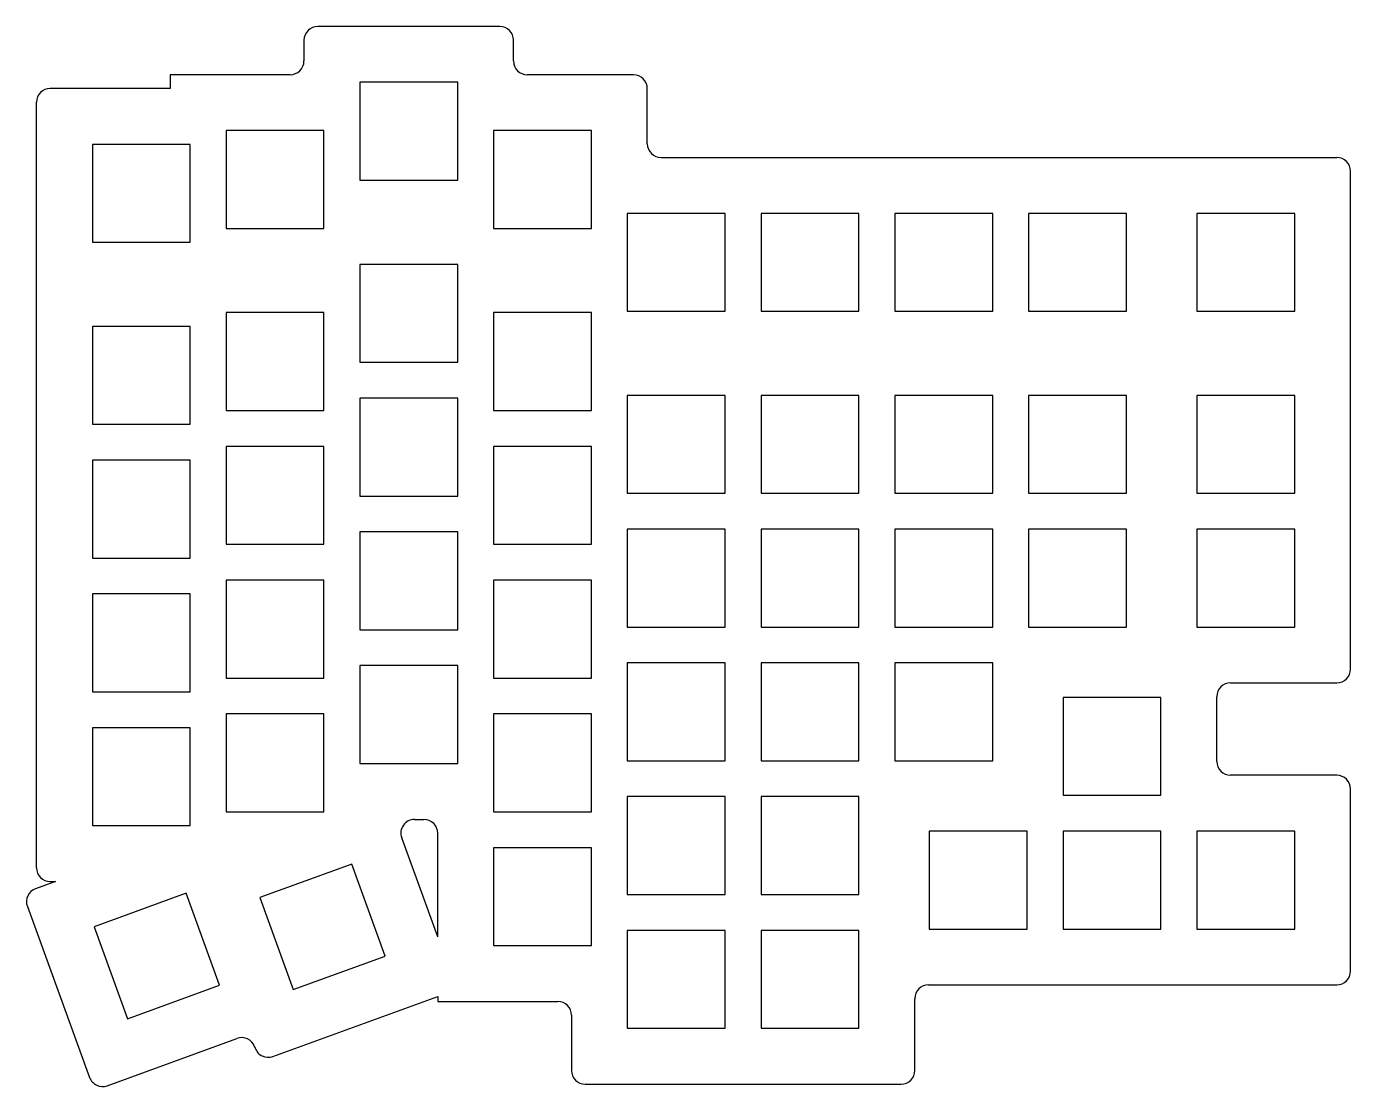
# Model space of a CAD drawing. Header units: millimetres. Extents: x -17 to 175, y -45 to 109.
import ezdxf

# ---------------------------------------------------------------- set-up
doc = ezdxf.new("R2010")
doc.units = ezdxf.units.MM

msp = doc.modelspace()

# ---------------------------------------------------------------- linework, layer by layer
for p, q in [((52, 108.8), (25.6, 108.8)), ((23.6, 106.8), (23.6, 103.8)), ((54, 103.8), (54, 106.8)), ((21.6, 101.8), (4.2, 101.8)), ((4.2, 101.8), (4.2, 99.8)), ((71.4, 101.8), (56, 101.8)), ((45.9, 100.7), (31.7, 100.7)), ((31.7, 100.7), (31.7, 86.5)), ((45.9, 86.5), (45.9, 100.7)), ((4.2, 99.8), (-13.2, 99.8)), ((73.4, 91.8), (73.4, 99.8)), ((-15.2, -13.2), (-15.2, 97.8)), ((26.5, 93.7), (12.3, 93.7)), ((12.3, 93.7), (12.3, 79.5)), ((26.5, 79.5), (26.5, 93.7)), ((65.3, 93.7), (51.1, 93.7)), ((51.1, 93.7), (51.1, 79.5)), ((65.3, 79.5), (65.3, 93.7)), ((7.1, 91.7), (-7.1, 91.7)), ((-7.1, 91.7), (-7.1, 77.5)), ((7.1, 77.5), (7.1, 91.7)), ((75.4, 89.8), (173.4, 89.8)), ((31.7, 86.5), (45.9, 86.5)), ((175.4, 15.6), (175.4, 87.8)), ((84.7, 81.7), (70.5, 81.7)), ((70.5, 81.7), (70.5, 67.5)), ((84.7, 67.5), (84.7, 81.7)), ((104.1, 81.7), (89.9, 81.7)), ((89.9, 81.7), (89.9, 67.5)), ((104.1, 67.5), (104.1, 81.7)), ((123.5, 81.7), (109.3, 81.7)), ((109.3, 81.7), (109.3, 67.5)), ((123.5, 67.5), (123.5, 81.7)), ((142.9, 81.7), (128.7, 81.7)), ((128.7, 81.7), (128.7, 67.5)), ((142.9, 67.5), (142.9, 81.7)), ((167.3, 81.7), (153.1, 81.7)), ((153.1, 81.7), (153.1, 67.5)), ((167.3, 67.5), (167.3, 81.7)), ((12.3, 79.5), (26.5, 79.5)), ((51.1, 79.5), (65.3, 79.5)), ((-7.1, 77.5), (7.1, 77.5)), ((45.9, 74.3), (31.7, 74.3)), ((31.7, 74.3), (31.7, 60.1)), ((45.9, 60.1), (45.9, 74.3)), ((26.5, 67.3), (12.3, 67.3)), ((12.3, 67.3), (12.3, 53.1)), ((26.5, 53.1), (26.5, 67.3)), ((65.3, 67.3), (51.1, 67.3)), ((51.1, 67.3), (51.1, 53.1)), ((65.3, 53.1), (65.3, 67.3)), ((70.5, 67.5), (84.7, 67.5)), ((89.9, 67.5), (104.1, 67.5)), ((109.3, 67.5), (123.5, 67.5)), ((128.7, 67.5), (142.9, 67.5)), ((153.1, 67.5), (167.3, 67.5)), ((7.1, 65.3), (-7.1, 65.3)), ((-7.1, 65.3), (-7.1, 51.1)), ((7.1, 51.1), (7.1, 65.3)), ((31.7, 60.1), (45.9, 60.1)), ((45.9, 54.9), (31.7, 54.9)), ((31.7, 54.9), (31.7, 40.7)), ((45.9, 40.7), (45.9, 54.9)), ((84.7, 55.3), (70.5, 55.3)), ((70.5, 55.3), (70.5, 41.1)), ((84.7, 41.1), (84.7, 55.3)), ((104.1, 55.3), (89.9, 55.3)), ((89.9, 55.3), (89.9, 41.1)), ((104.1, 41.1), (104.1, 55.3)), ((123.5, 55.3), (109.3, 55.3)), ((109.3, 55.3), (109.3, 41.1)), ((123.5, 41.1), (123.5, 55.3)), ((142.9, 55.3), (128.7, 55.3)), ((128.7, 55.3), (128.7, 41.1)), ((142.9, 41.1), (142.9, 55.3)), ((167.3, 55.3), (153.1, 55.3)), ((153.1, 55.3), (153.1, 41.1)), ((167.3, 41.1), (167.3, 55.3)), ((12.3, 53.1), (26.5, 53.1)), ((51.1, 53.1), (65.3, 53.1)), ((-7.1, 51.1), (7.1, 51.1)), ((26.5, 47.9), (12.3, 47.9)), ((12.3, 47.9), (12.3, 33.7)), ((26.5, 33.7), (26.5, 47.9)), ((65.3, 47.9), (51.1, 47.9)), ((51.1, 47.9), (51.1, 33.7)), ((65.3, 33.7), (65.3, 47.9)), ((7.1, 45.9), (-7.1, 45.9)), ((-7.1, 45.9), (-7.1, 31.7)), ((7.1, 31.7), (7.1, 45.9)), ((31.7, 40.7), (45.9, 40.7)), ((70.5, 41.1), (84.7, 41.1)), ((89.9, 41.1), (104.1, 41.1)), ((109.3, 41.1), (123.5, 41.1)), ((128.7, 41.1), (142.9, 41.1)), ((153.1, 41.1), (167.3, 41.1)), ((45.9, 35.5), (31.7, 35.5)), ((31.7, 35.5), (31.7, 21.3)), ((45.9, 21.3), (45.9, 35.5)), ((84.7, 35.9), (70.5, 35.9)), ((70.5, 35.9), (70.5, 21.7)), ((84.7, 21.7), (84.7, 35.9)), ((104.1, 35.9), (89.9, 35.9)), ((89.9, 35.9), (89.9, 21.7)), ((104.1, 21.7), (104.1, 35.9)), ((123.5, 35.9), (109.3, 35.9)), ((109.3, 35.9), (109.3, 21.7)), ((123.5, 21.7), (123.5, 35.9)), ((142.9, 35.9), (128.7, 35.9)), ((128.7, 35.9), (128.7, 21.7)), ((142.9, 21.7), (142.9, 35.9)), ((167.3, 35.9), (153.1, 35.9)), ((153.1, 35.9), (153.1, 21.7)), ((167.3, 21.7), (167.3, 35.9)), ((12.3, 33.7), (26.5, 33.7)), ((51.1, 33.7), (65.3, 33.7)), ((-7.1, 31.7), (7.1, 31.7)), ((26.5, 28.5), (12.3, 28.5)), ((12.3, 28.5), (12.3, 14.3)), ((26.5, 14.3), (26.5, 28.5)), ((65.3, 28.5), (51.1, 28.5)), ((51.1, 28.5), (51.1, 14.3)), ((65.3, 14.3), (65.3, 28.5)), ((7.1, 26.5), (-7.1, 26.5)), ((-7.1, 26.5), (-7.1, 12.3)), ((7.1, 12.3), (7.1, 26.5)), ((31.7, 21.3), (45.9, 21.3)), ((70.5, 21.7), (84.7, 21.7)), ((89.9, 21.7), (104.1, 21.7)), ((109.3, 21.7), (123.5, 21.7)), ((128.7, 21.7), (142.9, 21.7)), ((153.1, 21.7), (167.3, 21.7)), ((45.9, 16.1), (31.7, 16.1)), ((31.7, 16.1), (31.7, 1.9)), ((45.9, 1.9), (45.9, 16.1)), ((84.7, 16.5), (70.5, 16.5)), ((70.5, 16.5), (70.5, 2.3)), ((84.7, 2.3), (84.7, 16.5)), ((104.1, 16.5), (89.9, 16.5)), ((89.9, 16.5), (89.9, 2.3)), ((104.1, 2.3), (104.1, 16.5)), ((123.5, 16.5), (109.3, 16.5)), ((109.3, 16.5), (109.3, 2.3)), ((123.5, 2.3), (123.5, 16.5)), ((12.3, 14.3), (26.5, 14.3)), ((51.1, 14.3), (65.3, 14.3)), ((158, 13.6), (173.4, 13.6)), ((-7.1, 12.3), (7.1, 12.3)), ((156, 2.2), (156, 11.6)), ((147.9, 11.5), (133.7, 11.5)), ((133.7, 11.5), (133.7, -2.7)), ((147.9, -2.7), (147.9, 11.5)), ((26.5, 9.1), (12.3, 9.1)), ((12.3, 9.1), (12.3, -5.1)), ((26.5, -5.1), (26.5, 9.1)), ((65.3, 9.1), (51.1, 9.1)), ((51.1, 9.1), (51.1, -5.1)), ((65.3, -5.1), (65.3, 9.1)), ((7.1, 7.1), (-7.1, 7.1)), ((-7.1, 7.1), (-7.1, -7.1)), ((7.1, -7.1), (7.1, 7.1)), ((70.5, 2.3), (84.7, 2.3)), ((89.9, 2.3), (104.1, 2.3)), ((109.3, 2.3), (123.5, 2.3)), ((31.7, 1.9), (45.9, 1.9)), ((173.4, 0.2), (158, 0.2)), ((175.4, -28.2), (175.4, -1.8)), ((84.7, -2.9), (70.5, -2.9)), ((70.5, -2.9), (70.5, -17.1)), ((84.7, -17.1), (84.7, -2.9)), ((104.1, -2.9), (89.9, -2.9)), ((89.9, -2.9), (89.9, -17.1)), ((104.1, -17.1), (104.1, -2.9)), ((133.7, -2.7), (147.9, -2.7)), ((12.3, -5.1), (26.5, -5.1)), ((51.1, -5.1), (65.3, -5.1)), ((-7.1, -7.1), (7.1, -7.1)), ((39.65, -6.2), (41, -6.2)), ((43, -23.24), (37.77, -8.88)), ((43, -23.24), (43, -8.2)), ((128.5, -7.9), (114.3, -7.9)), ((114.3, -7.9), (114.3, -22.1)), ((128.5, -22.1), (128.5, -7.9)), ((147.9, -7.9), (133.7, -7.9)), ((133.7, -7.9), (133.7, -22.1)), ((147.9, -22.1), (147.9, -7.9)), ((167.3, -7.9), (153.1, -7.9)), ((153.1, -7.9), (153.1, -22.1)), ((167.3, -22.1), (167.3, -7.9)), ((65.3, -10.3), (51.1, -10.3)), ((51.1, -10.3), (51.1, -24.5)), ((65.3, -24.5), (65.3, -10.3)), ((30.54, -12.68), (17.19, -17.54)), ((35.39, -26.03), (30.54, -12.68)), ((-12.45, -15.2), (-15.34, -16.25)), ((-13.2, -15.2), (-12.45, -15.2)), ((6.51, -16.92), (-6.84, -21.78)), ((11.36, -30.26), (6.51, -16.92)), ((70.5, -17.1), (84.7, -17.1)), ((89.9, -17.1), (104.1, -17.1)), ((-16.53, -18.82), (-7.5, -43.62)), ((17.19, -17.54), (22.05, -30.88)), ((-6.84, -21.78), (-1.98, -35.12)), ((84.7, -22.3), (70.5, -22.3)), ((70.5, -22.3), (70.5, -36.5)), ((84.7, -36.5), (84.7, -22.3)), ((104.1, -22.3), (89.9, -22.3)), ((89.9, -22.3), (89.9, -36.5)), ((104.1, -36.5), (104.1, -22.3)), ((114.3, -22.1), (128.5, -22.1)), ((133.7, -22.1), (147.9, -22.1)), ((153.1, -22.1), (167.3, -22.1)), ((51.1, -24.5), (65.3, -24.5)), ((22.05, -30.88), (35.39, -26.03)), ((-1.98, -35.12), (11.36, -30.26)), ((114.2, -30.2), (173.4, -30.2)), ((19.09, -40.58), (43, -31.88)), ((43, -31.88), (43, -32.6)), ((43, -32.6), (60.4, -32.6)), ((112.2, -42.6), (112.2, -32.2)), ((62.4, -34.6), (62.4, -42.6)), ((-4.94, -44.82), (13.88, -37.97)), ((70.5, -36.5), (84.7, -36.5)), ((89.9, -36.5), (104.1, -36.5)), ((16.44, -39.16), (16.52, -39.39)), ((64.4, -44.6), (110.2, -44.6))]:
    msp.add_line(p, q)
for centre, start, end in [((25.6, 106.8), 90, 180), ((52, 106.8), 0, 90), ((21.6, 103.8), 270, 0), ((56, 103.8), 180, 270), ((71.4, 99.8), 0, 90), ((-13.2, 97.8), 90, 180), ((75.4, 91.8), 180, 270), ((173.4, 87.8), 0, 90), ((173.4, 15.6), 270, 0), ((158, 11.6), 90, 180), ((158, 2.2), 180, 270), ((173.4, -1.8), 0, 90), ((39.65, -8.2), 90, 200), ((41, -8.2), 0, 90), ((-13.2, -13.2), 180, 270), ((-14.65, -18.13), 110, 200), ((173.4, -28.2), 270, 0), ((114.2, -32.2), 90, 180), ((60.4, -34.6), 0, 90), ((14.56, -39.85), 20, 110), ((18.4, -38.7), 200, 290), ((-5.62, -42.94), 200, 290), ((64.4, -42.6), 180, 270), ((110.2, -42.6), 270, 0)]:
    msp.add_arc(centre, 2, start, end)

doc.saveas('drawing.dxf')
